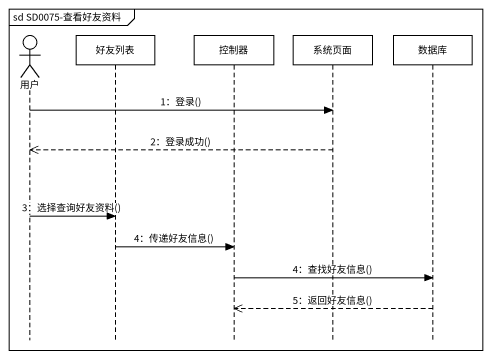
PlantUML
@startuml
mainframe sd SD0075-查看好友资料
hide footbox
actor 用户
participant 好友列表
participant 控制器
participant 系统页面
participant 数据库

用户 -> 系统页面 : 1：登录()
系统页面 -->> 用户 : 2：登录成功()
用户 -> 好友列表 : 3：选择查询好友资料()
好友列表 -> 控制器 : 4：传递好友信息()
控制器 -> 数据库 : 4：查找好友信息()
数据库 -->> 控制器 : 5：返回好友信息()
@enduml
